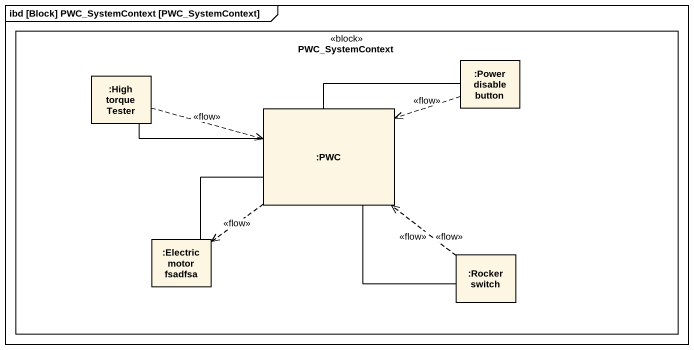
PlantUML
@startuml
mainframe ibd [Block] PWC_SystemContext [PWC_SystemContext]
rectangle PWC_SystemContext <<block>> {
  rectangle ":Power disable button" as Power_disable_button
  rectangle ":High torque Tester" as High_torque_Tester
  rectangle ":PWC" as PWC
  rectangle ":Electric motor fsadfsa" as Electric_motor_fsadfsa
  rectangle ":Rocker switch" as Rocker_switch
}
Power_disable_button .left.> PWC : <<flow>>
Power_disable_button -left- PWC
High_torque_Tester .right.> PWC : <<flow>>
High_torque_Tester -right- PWC
PWC -- Electric_motor_fsadfsa
PWC ..> Electric_motor_fsadfsa : <<flow>>
Rocker_switch .up.> PWC : <<flow>>
Rocker_switch -up- PWC
Rocker_switch .up.> PWC : <<flow>>
@enduml
